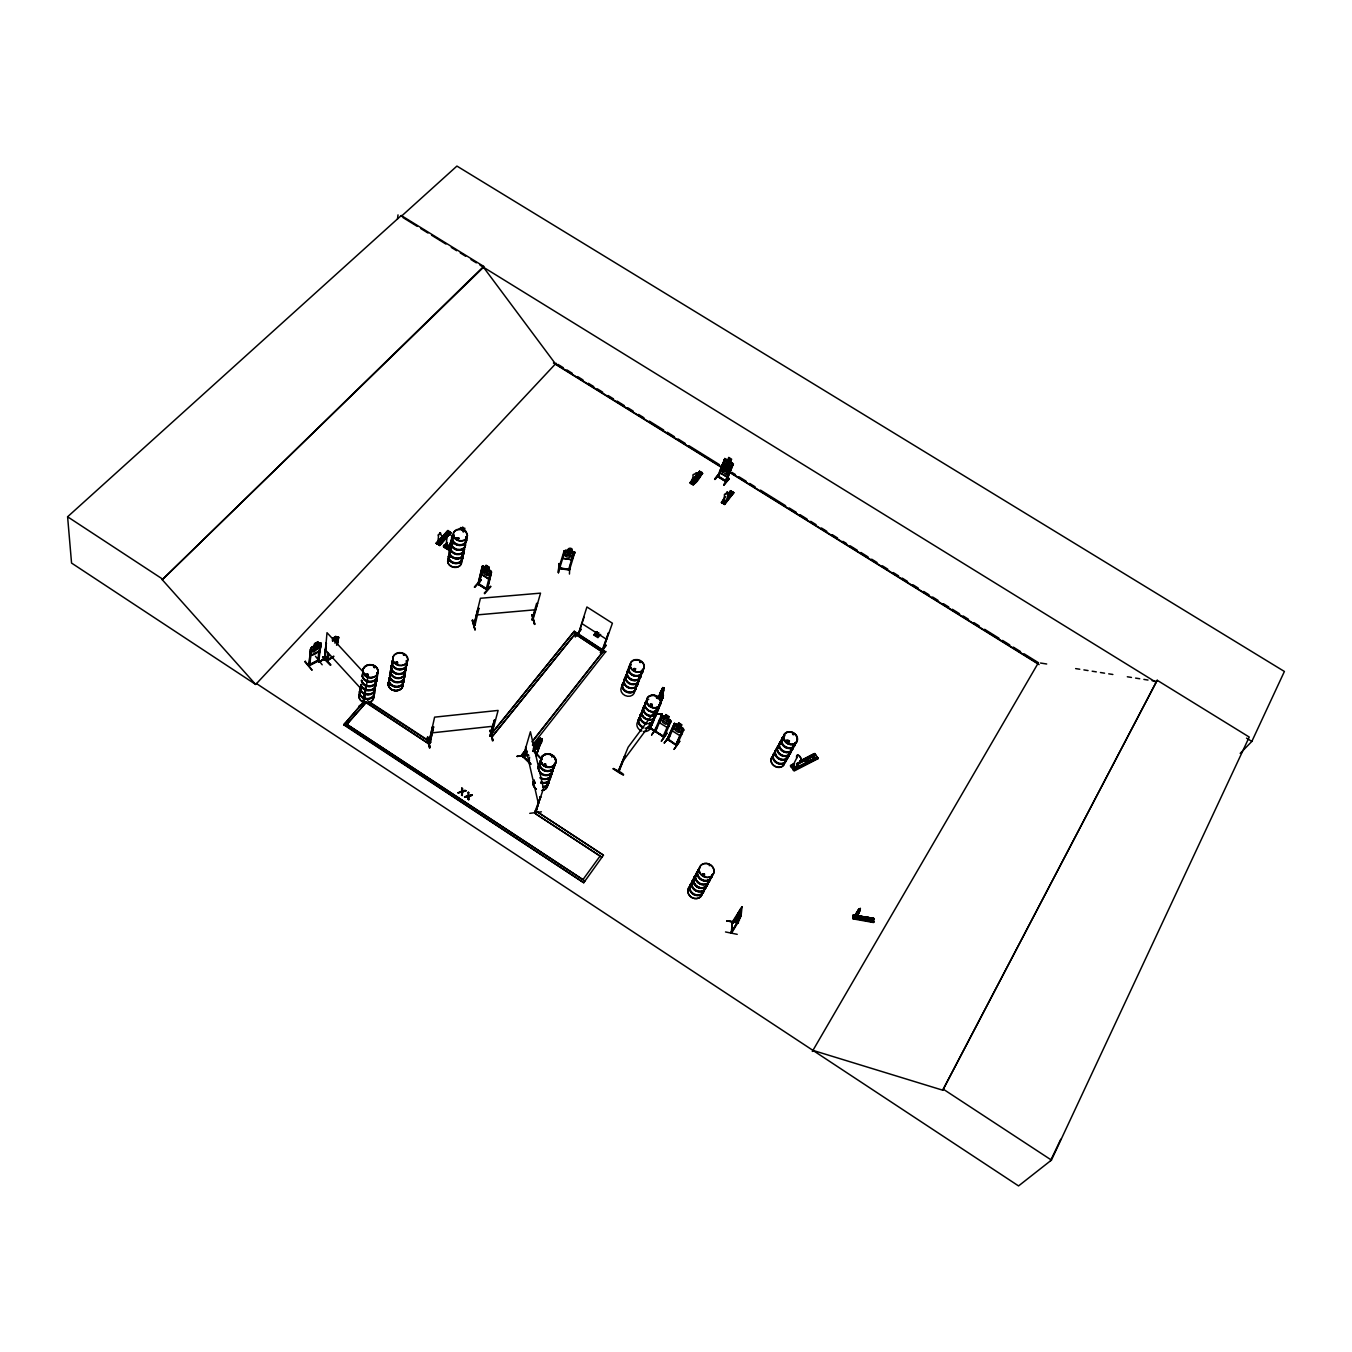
<?xml version="1.0" encoding="UTF-8"?>
<svg xmlns="http://www.w3.org/2000/svg" width="1352" height="1352" viewBox="0 0 1352 1352"><rect width="100%" height="100%" fill="white"/><g stroke="black" fill="none" stroke-linecap="round" stroke-linejoin="round"><path stroke-width="1.5" d="M438.251 543.335L438.707 542.169M447.799 545.802L446.38 546.681L447.782 545.312M447.225 545.295L446.971 546.85M596.688 632.973L595.421 634.967L597.871 636.285L598.784 632.685M724.03 501.406L723.624 501.761M662.091 713.755L655.94 713.94L649.552 729.117L650.363 727.765M870.35 917.805L870.249 921.405M871.651 921.658L871.668 918.16M853.129 915.338L873.612 919.63L873.646 918.397L853.315 915.084L873.814 918.414L873.646 922.132L853.061 917.704L873.679 921.422L873.561 922.537L853.027 918.87L853.247 914.932L855.731 915.017M868.271 917.433L868.17 921.05M864.232 920.357L864.266 916.859M805.555 760.297L806.248 761.582M807.871 761.142L807.736 760.145M855.613 918.346L855.731 914.729M718.858 476.157L717.895 475.617M853.433 917.197L854.16 915.152L853.247 917.163L853.737 916.166M858.976 909.085L854.819 915.422L854.734 917.822L858.233 914.341M853.281 916.064L853.974 915.118L854.87 916.335M662.953 736.722L669.612 721.715L670.71 721.985L669.612 721.715M665.877 714.667L664.914 716.526L661.432 715.14L654.385 731.331L655.889 731.077M681.036 726.818L683.96 729.539L676.642 745.577L668.547 739.392M667.347 738.834L676.727 744.969M677.183 744.749L675.763 744.935L680.191 735.302M793.692 766.466C791.917 766.787 794.875 766.567 793.911 766.145M792.897 766.787L794.537 765.671M468.062 796.582L464.564 797.038L468.147 796.277L468.705 799.759C465.713 794.773 477.442 794.165 468.874 796.396M468.705 799.759L468.958 796.074M464.564 797.038L468.029 795.872L468.299 792.255L468.857 795.686L472.287 795.246M461.691 792.035L458.108 792.796L461.691 792.035L462.249 795.517L462.519 791.85L465.933 790.7L462.519 791.85M461.86 788.03L461.59 791.647L461.86 788.03L462.418 791.444L465.848 791.005M568.769 568.938L569.395 570.037M569.8 565.389L569.445 574.059M571.592 551.041L574.989 552.275L571.372 559.61L563.007 558.494L564.274 550.703L567.992 550.433C567.198 546.749 574.769 548.084 571.457 551.092L573.045 552.038L571.879 555.892L569.581 557.278L566.235 556.804L564.916 554.912L566.065 551.041L567.992 550.433M573.299 557.818L571.44 559.677L563.125 558.342M573.501 553.289L574.499 553.12L573.501 553.289L568.55 569.936M565.525 550.179L574.853 552.292L569.462 570.088M467.893 799.235L468.147 796.277M559.829 568.144L559.103 567.587M564.156 550.754L558.866 567.924M564.73 551.734L563.733 551.599L564.73 551.734L559.694 568.246M558.41 572.859L559.052 563.53L558.494 572.521M462.418 791.444L462.654 788.554M663.139 692.951L663.815 687.779L662.953 695.182L660.705 698.629L660.993 692.444L663.798 687.948M793.81 766.432L794.841 766.347M529.764 813.346L541.408 811.825M663.055 697.091L649.839 729.404L656.666 712.419M656.971 712.639L656.464 711.71L656.464 712.605M624.725 756.714L624.928 755.734L618.591 771.671L618.912 770.539M737.077 921.979L741.133 915.49L742.028 906.922M737.465 919.444L736.316 921.219L736.688 917.569L740.051 910.572L739.324 917.653L736.367 921.05M736.451 921.236L736.688 917.569M737.144 917.433L736.587 920.171M741.995 907.074L737.905 913.58L737.043 922.081M738.412 922.571L726.666 920.847L738.395 923.044M739.206 918.768L731.162 933.015L732.04 931.443M740.119 909.862L740.626 908.95L732.733 923.078M305.434 661.179L304.842 661.804L311.94 670.153M731.178 932.897L732.598 921.506M731.652 932.88L732.294 922.098L732.683 923.061M732.395 922.858L733.105 921.844M726.666 920.847L738.429 922.588M309.507 665.066L311.366 648.656L310.453 649.129L308.915 665.421M309.033 665.911L310.453 649.129M656.261 713.231L663.207 696.838L662.852 687.475M663.105 696.905L663.426 695.08M314.729 643.721L312.312 651.174L313.816 651.951L318.785 647.845L319.241 644.008L317.635 644.177L317.923 641.879L314.543 643.62L314.391 645.783L310.875 648.149L311.163 655.247C316.52 655.281 324.176 646.831 319.849 642.842L317.568 644.076M311.366 648.656L309.861 664.863M315.489 656.295L322.182 664.778M440.093 532.654L439.383 534.513A2.501 1.301 41.7 0 0 438.521 536.474L437.778 542.304L439.89 543.504L441.411 538.316A2.501 1.301 41.7 0 0 441.428 535.814L440.498 532.857M319.545 644.448L320.694 644.279L317.923 661.348L318.818 650.65M320.458 643.975L318.548 660.503M320.948 642.96L318.869 660.841L308.881 665.928M328.147 655.838L319.173 661.922M487.379 589.726L491.351 572.995L490.506 572.454L486.128 589.371L487.514 589.117M323.01 657.055L330.699 664.897M452.734 538.552A3.769 1.994 40.9 0 0 448.847 533.905A3.769 1.994 40.9 0 0 447.14 536.761L445.974 545.498L449.05 547.425L451.5 539.499A3.769 1.994 40.9 0 0 452.514 539.042M324.294 660.182L326.119 642.741L324.869 660.08L324.108 658.593M325.832 651.444L324.548 660.283L327.015 632.702L367.812 676.98L363.722 703.074L365.851 685.988L363.451 702.06M485.554 567.367L482.225 566.235L477.898 584.098L487.379 589.658L478.219 583.844L482.394 566.235M327.86 652.543L326.745 660.858L333.741 656.142M328.13 652.813L327.015 661.128L327.995 660.046M326.897 660.689L328.012 659.945M328.029 660.537L328.435 654.047M327.911 660.638L328.705 654.317M788.858 742.197L788.115 743.127M792.627 734.406L793.573 733.866M793.455 733.764L793.32 734.761L792.644 733.95M334.907 643.197C337.189 636.657 333.775 636.454 336.918 638.33L336.428 642.183M787.134 742.062L788.503 742.501M336.547 645.208L338.169 638.448L337.07 638.736M337.358 642.301L337.899 638.178M337.358 644.634L338.591 637.265M337.746 642.656L338.541 637.231L337.425 637.215M338.625 637.198L337.865 642.792M397.488 219.024L398.029 214.883M812.941 1050.386L942.733 1090.202L1157.194 680.276L1249.231 737.06L1051.433 1160.101L1018.546 1185.924L256.39 683.487L255.562 684.365L162.257 579.721L483.509 267.274L483.695 266.378L401.274 215.526L401.155 216.455L456.925 166.076L1284.4 671.471L1251.851 741.403L1240.19 753.402M873.612 922.233L873.578 921.76M853.078 918.633L853.213 918.143M860.278 909.355L858.283 914.121M317.703 660.875L318.717 659.844L308.763 664.88M535.375 813.634L602.029 857.32L535.375 813.634L536.795 811.521L603.448 855.174L583.743 882.738L343.78 724.841L364.347 701.029L429.243 744.107L366.037 702.685M345.183 723.252L584.993 880.997M709.141 865.584L710.138 865.466M702.803 874.085L702.702 875.167M703.446 875.116L703.817 873.814M703.192 875.167L703.108 874.322M597.871 636.285L598.412 632.854M365.817 702.313L359.226 706.082L365.479 701.62M365.851 685.988L363.046 701.671M364.043 702.871L362.944 701.756L363.992 702.634M364.347 701.029L343.78 724.841M692.832 482.191L691.869 482.681L692.832 482.072M696.821 473.335L696.28 475.617A2.332 1.453 39.3 0 1 695.925 477.983L693.424 483.188M656.582 697.801L656.21 697.598M697.801 476.394L697.733 477.374M651.664 704.865L650.667 706.031L651.174 704.561M651.732 705.372L651.394 706.369M650.718 705.896L651.951 705.338L651.123 706.437M657.055 697.159L656.886 698.139M696.888 476.157L696.686 477.205M650.498 705.947L650.413 704.713M737.229 934.333L725.517 931.951M633.209 669.595C634.088 666.958 635.913 671.555 633.615 669.443M635.237 669.341L634.848 670.626M640.493 661.703L640.172 662.615M640.442 662.243L639.648 661.939M578.487 633.615L586.92 606.98L612.405 623.221L603.093 649.349L608.485 632.837L602.806 648.419M447.918 530.525L436.612 543.588L436.561 542.524L439.687 545.532L450.943 532.603L447.918 530.525L436.189 543.335L439.468 545.211L438.606 544.839L450.081 532.249L451.095 532.908M724.773 502.724L727.41 497.587A2.332 1.453 38.4 0 0 727.883 495.17L728.491 493.243L727.173 492.229M727.815 495.255L728.525 493.463M437.507 543.791L437.862 542.439M437.862 541.983L440.431 543.622M445.957 532.789L449.033 534.581M446.735 531.944L449.81 533.736M445.94 543.741L445.721 544.839L450.334 547.729L450.554 546.63L445.94 543.741L444.233 545.684L444.487 547.425L447.056 544.467M445.805 547.391C447.563 550.146 448.543 545.65 446.025 545.718L445.653 547.577L446.177 545.549M444.233 545.684L448.847 548.574M451.247 551.565C447.478 545.853 448.458 552.461 451.5 547.222L448.898 550.146M859.027 912.668L860.227 910.386M465.713 531.082L460.863 527.55L461.725 528.48M551.988 756.9L551.751 755.886L551.836 756.731M462.773 527.398L462.316 529.528L464.902 528.243L462.401 529.595C465.308 523.697 456.503 533.009 462.874 527.263M544.045 764.708L544.755 763.88L544.349 765.469M544.501 764.37L544.822 765.35M429.835 747.69L427.824 737.077L429.953 747.436M429.26 742.265L430.24 741.673M433.502 726.7L430.173 742.586L429.006 742.823L430.071 742.704L433.57 727.055L432.42 726.818L428.922 742.789L434.6 717.152L498.111 710.425L491.283 735.86L489.931 735.657L491.131 735.91M430.173 742.586L430.105 742.231M429.243 744.107L430.696 742.028L367.49 700.623M478.997 584.284L483.019 567.671L482.174 567.13L482.799 567.924M482.14 571.389L478.794 584.639M480.67 579.957L474.349 587.19L481.092 580.211M472.287 620.331L475.025 629.863L472.845 620.01M472.237 620.365L475.025 629.863M478.033 608.806L478.98 608.383L477.966 608.468L474.113 625.317L475.346 624.539L473.893 624.911L480.416 598.277L540.53 593.139L532.908 620.027C530.254 618.743 535.595 619.503 531.944 619.689L536.609 603.364L537.606 603.279L532.147 620.061M474.974 624.776L474.991 625.199M474.991 625.249L478.98 608.383M484.253 593.173L490.489 586.227M486.297 589.472L486.754 588.509L486.128 589.303M487.43 589.049L486.906 589.928L491.537 572.048L483.458 566.032M853.112 916.031L873.612 919.63M660.063 700.877L660.232 692.241M731.145 931.984L731.719 932.018M731.719 932.897L739.51 919.85M463.144 531.877L464.074 531.302M463.077 531.556L463.787 531.404M461.454 794.993L462.249 795.517M443.912 536.541L445.028 535.933M445.383 536.153L444.876 537.335M468.299 792.255L469.093 792.779M468.029 795.872L464.649 796.734M468.857 795.686L472.372 794.925M404.434 654.943L403.555 654.926M404.485 654.993L403.352 654.858M490.1 730.587L493.041 740.727L490.252 730.266M396.22 663.004L396.389 663.46M494.359 720.16L489.999 736.012L494.359 720.16L495.407 720.041L494.443 720.515M492.398 736.367L575.952 632.905L492.398 736.367L490.506 735.133L574.296 631.249L605.696 651.934M492.398 740.812L490.185 730.266M374.149 667.364L374.724 667.415M532.08 614.721L534.851 624.404L532.08 614.991M691.48 481.971L693.17 476.259A2.332 1.453 39.3 0 1 694.387 474.315L696.212 472.693M366.375 675.51L366.544 674.513M366.933 674.665L367.507 675.78M854.971 915.439L858.199 910.166M365.953 675.645L367.474 674.361M535.645 811.47L535.341 812.501L543.487 788.571L530.423 731.736L522.92 757.441M535.814 810.947L535.24 812.451L535.24 810.777M558.427 572.538L558.917 563.784M449.05 547.425L451.5 539.499M523.292 755.734L523.038 757.052M722.813 501.507L724.621 495.863A2.332 1.453 38.4 0 1 725.906 493.936L727.258 492.145M527.415 751.188L523.41 756.562L521.5 755.329L525.522 749.954M523.41 756.562L521.652 754.855M522.818 755.971L523.292 757.289L525.776 749.414M529.595 757.272L528.953 760.787M529.562 760.331L528.564 761.413L529.325 759.942M533.094 749.38L534.31 745.594L533.246 745.898M540.344 738.243L539.735 740.152C547.154 734.592 529.714 747.876 537.082 742.163L537.792 740.338M538.164 740.304L539.651 739.645M596.857 636.234L597.956 632.837M540.547 738.192C532.756 745.003 543.419 733.68 539.82 740.237L541.037 739.798L539.87 743.33L535.341 747.909L534.412 747.487L535.544 743.955L537.167 742.248M535.882 755.345L536.862 754.129M541.087 741.386L536.22 755.65L539.685 743.87M542.355 738.631L536.153 755.633L541.696 739.476M575.225 636.893L581.259 629.136L575.344 636.572M532.688 751.137C536.237 749.836 544.264 741.673 541.713 738.8M578.572 633.615L584.064 617.239M534.31 752.067L541.121 758.472M593.883 634.832L596.401 631.688M732.953 922.588L732.108 923.112M540.53 796.683L535.747 812.451L540.53 796.683L535.088 811.42M536.795 811.521L603.448 855.174M593.934 635.068L597.905 637.654L600.677 634.426M807.955 760.99L806.789 761.903M805.64 760.027L805.893 761.531L807.465 761.632M600.406 652.627L606.271 645.124L600.44 652.661M533.094 740.626L604.057 650.278L531.944 741.792M693.914 483.239L691.447 480.974L690.213 482.867L699.592 471.24L702.617 473.487L693.103 484.76M696.179 475.515L699.136 477.188M697.024 474.484L699.981 476.157M697.953 473.318L700.928 474.991M698.207 478.355L695.283 476.529M699.592 471.24L689.926 482.917L693.306 484.996L702.448 473.284L692.292 484.371C712.487 452.852 695.232 493.531 690.483 482.14M720.041 470.158L720.075 472.811L714.6 479.183L719.67 472.845M715.022 479.487L720.092 473.166L715.157 479.149M726.193 481.853L717.574 476.495L724.79 458.548M725.128 459.967L724.165 459.697L725.128 459.967L718.318 476.986L718.774 476.157M858.841 913.276L857.912 914.206M740.051 918.312L741.149 915.541M723.861 484.929L729.269 478.811L723.945 484.624M732.007 464.564L725.365 481.43L732.192 464.344L732.987 464.834L732.192 464.344M726.108 481.87L733.409 463.837L724.706 458.463M613.183 768.882C623.103 771.738 630.505 780.814 613.233 768.815M722.762 501.22L725.247 502.758M722.627 502.893L723.117 501.693L723.607 503.35M722.712 502.792L723.202 501.592M729.167 492.736L732.142 494.426M730.384 496.64L727.46 494.815M624.928 755.734L618.236 771.451L628.139 747.233L660.435 703.784L650.143 728.305M731.212 495.592L728.289 493.784M625.266 755.954L619.199 770.893M650.312 727.849L649.501 729.201M618.202 771.35L619.132 769.998M658.001 697.835L662.835 687.593M658.39 697.852L662.395 688.252L658.069 698.731M583.202 879.273L600.085 856.036M658.458 698.747L662.395 688.252M662.886 689.858L663.815 687.779M663.731 690.771L663.325 689.452M583.743 882.738L343.847 724.351M659.455 704.713L663.224 696.922M656.852 726.801L651.698 734.795M661.584 715.157L659.641 722.593M655.281 731.145L649.011 726.953M657.292 727.055L651.596 735.116M662.007 716.476L660.925 716.188L662.007 716.476L655.602 731.55M536.186 754.619L537.285 754.45M668.868 716.594L667.989 718.571L669.308 720.227L667.787 723.742L665.539 724.216L662.581 722.306L661.618 719.771L663.122 716.256L664.981 716.442M665.792 714.549L669.003 716.594L668.192 718.487M661.432 740.997L667.127 732.97L661.365 741.268M664.423 742.89L670.102 735.268M668.446 739.071L668.175 740.051L674.918 724.672L674.04 724.114L667.111 739.375L668.175 740.051L667.82 738.598M674.496 723.371L667.111 739.375L676.642 745.493L677.082 744.682M681.763 734.457L679.718 735.572L672.299 730.874L674.327 723.371L677.977 724.807L678.738 722.779L677.91 724.892L676.034 724.486L674.479 727.984L675.425 730.502L678.4 732.412L680.664 731.956L682.236 728.458L680.901 726.801L681.949 724.841L678.67 722.881M675.763 744.935L682.507 729.962L683.588 730.249L682.507 729.962M446.245 546.309L447.174 546.495M674.141 749.16L679.87 741.149L674.057 749.38M796.852 757.745L796.666 757.847A3.836 1.842 63.1 0 1 798.136 755.261A3.836 1.842 63.1 0 1 801.178 759.537A3.836 1.842 63.1 0 1 799.708 762.106L795.297 768.443L793.151 765.435L795.483 768.342L799.894 762.004A3.836 1.842 63.1 0 0 801.364 759.435A3.836 1.842 63.1 0 0 798.322 755.177A3.836 1.842 63.1 0 0 796.852 757.745L792.018 767.311L793.134 765.621M786.763 741.758L787.506 741.149M788.148 742.704L788.216 741.521M703.699 875.42L704.426 874.305L704.527 875.606M1050.453 1160.878L1060.762 1139.28M866.057 919.259L865.584 917.991M335.482 639.327L332.558 641.254M337.611 637.265L332.643 640.561M595.962 635.744L597.567 632.618M315.574 647.54L318.7 644.093L316.317 647.557L318.244 648.842L315.591 648.335L312.464 651.816L314.931 648.25L313.039 647.067L315.827 647.405M942.733 1090.202L1157.194 680.276M462.992 529.731L462.198 530.221M613.487 768.443L623.238 774.78M633.902 669.899L635.051 669.781L634.341 669.155M633.463 669.105L633.733 670.491L635.051 670.389M544.89 765.164L546.191 765.486M791.038 766.685L791.545 767.378L791.342 764.995L793.793 763.745L791.157 766.094L793.861 769.896L815.594 758.742M791.157 766.094L791.342 764.995M793.269 764.691L793.793 763.745M858.233 909.642L860.413 908.527M793.861 769.896L794.283 769.153L794.131 770.995L818.061 758.658L817.03 757.188L793.033 769.508L817.03 757.188M796.311 768.646L796.734 767.902L796.463 769.187M808.344 757.035L811.639 761.311M796.919 764.15L815.408 754.771L814.918 753.571L818.061 758.658M812.315 1051.45L1038.42 662.7L1024.072 653.793M305.315 661.5L311.957 669.832M732.598 923.281L740.524 909.947M736.806 917.974L737.668 915.946M537.623 743.6L535.798 743.549L536.879 744.361L534.293 748.011L537.352 744.327L539.194 744.31L538.045 743.482L540.547 739.95L537.792 743.414M731.06 932.762L740.051 918.194M524.373 757.221L529.798 762.393M491.249 734.964L490.421 735.539M396.761 662.108L397.775 662.936L396.694 663.663M397.251 663.663L397.437 663.376M396.508 662.159L396.254 663.866M458.227 538.333L457.027 537.741L456.385 539.178M475.059 625.165L474.113 624.658M595.421 634.967L597.33 632.28M618.76 771.536L619.47 770.217M670.034 735.15L664.204 743.093L670.186 734.93M670.186 719.906L668.057 718.487M661.534 715.242L671.099 721.207L664.018 737.415L663.612 735.995M668.801 726.176L666.942 727.494L668.902 726.244M659.286 720.193L659.455 722.712L666.992 727.393M621.971 762.376L653.945 719.213M866.345 917.214L866.328 920.712M728.711 475.448L726.852 476.952L720.075 472.811L714.971 479.385M729.455 473.589L727.646 475.025L720.853 470.885L720.819 468.231L720.853 470.885M730.198 468.553L730.874 469.972L728.322 467.403M731.736 467.961L722.948 462.739L724.165 462.553M720.075 472.811L726.903 476.884M729.894 463.449L727.021 461.607M729.066 465.527L726.176 463.618M722.221 464.598L723.438 464.513M730.08 468.654L723.438 464.429M724.554 500.172C721.005 504.042 720.988 501.862 724.486 504.33L733.68 492.466L723.624 503.924L724.604 504.533L733.713 492.855L730.756 490.641L728.187 493.767M724.03 504.178L733.054 492.331M733.223 492.534L724.25 504.313L724.554 503.383M725.906 493.936L726.937 492.212M521.5 755.329L525.37 750.428M721.326 502.488L725.838 496.623M721.545 502.522L723.827 499.513M728.238 493.919C731.956 487.514 732.007 492.905 727.984 495.812L731.263 491.232L727.613 495.576M723.928 499.784L721.545 502.42L724.317 503.958M728.559 494.004L730.79 491.063M724.402 499.868L721.883 502.843L724.402 499.97M532.401 745.121L605.865 651.444M723.742 502.014L723.827 501.389M569.412 569.665L558.731 568.161L569.716 569.429M723.759 484.929L728.931 478.236L723.895 484.962M729.303 470.935L722.543 466.744L729.303 470.935L731.178 469.431M722.458 464.125L722.543 466.744M699.694 471.696L690.551 483.306L699.525 471.493L700.268 472.051M690.872 483.509L700.099 471.831M691.362 483.255L691.818 482.039L692.258 483.813M692.275 482.208L692.731 482.225M701.874 472.828L692.275 484.354M574.296 631.249L490.641 734.66L492.534 735.894M534.04 745.087L535.155 743.718M429.361 743.634L430.696 742.028M484.641 593.748L490.911 586.514M490.117 577.693L488.579 578.876L481.532 574.363L480.991 571.727L481.464 574.448L488.63 578.977M490.556 570.696L488.63 569.344L489.137 567.248L486.061 565.271L485.571 567.587L483.864 567.299L482.951 571.186L484.084 573.823L486.94 575.648L488.883 574.972L489.813 571.102L488.444 569.429L489.018 567.248L486.078 565.491M491.351 572.995L490.286 572.707M481.227 579.957L474.89 587.157M595.37 634.088L597.297 631.891M452.886 543.25L447.36 549.199L452.464 543.267M450.317 546.326L448.002 549.588M448.306 549.233L450.554 546.63M451.196 546.732L448.543 549.774M447.461 542.439L443.591 546.867L446.887 544.349M453.934 535.122L451.365 538.079L454.052 535.206M458.953 529.528A7.149 5.729 12.4 0 1 466.947 537.741A7.149 5.729 12.4 0 1 454.863 538.654A7.149 5.729 12.4 0 1 458.953 529.528L460.863 527.55M444.014 546.952L446.599 544.028C436.155 546.597 455.404 551.734 447.326 549.165M444.859 547.476L447.478 544.433M447.258 545.515L447.512 545.853M312.075 646.898L310.875 648.149M439.468 545.211L450.469 532.502M450.943 532.705L439.603 545.481L438.859 544.907L450.351 532.232M436.138 543.284L447.918 530.778M436.814 543.724L448.492 531.049L436.73 543.673M436.409 543.352L437.169 543.96L448.644 531.37M438.538 544.264L437.761 542.558M439.062 545.143L450.554 532.536L439.214 545.245M704.206 875.285L703.513 875.369M439.383 534.513L439.89 532.688M793.303 734.457L792.627 734.068M556.095 363.232L255.697 684.467L71.555 563.057L67.6 516.785L401.274 215.526M438.707 542.27L438.335 543.149M865.736 919.495L865.838 918.025M568.837 553.272L566.556 550.974L568.11 553.661L565.018 555.79L568.736 554.219L571.237 556.669L569.598 553.881L572.606 551.819L568.989 553.069M650.075 728.39L664.052 736.958M650.278 705.085L651.36 705.102M162.257 579.721L483.695 266.378M546.14 765.367L544.433 765.367M330.294 665.201L322.553 657.325M322.993 656.768L330.75 664.93M486.399 570.73L484.371 567.451L485.723 571.051L483.12 572.234L486.264 571.93L488.427 575.631L486.99 571.879L489.525 570.73L486.382 570.696M488.511 578.943L490.185 577.608M660.097 702.634L661.077 702.026L660.08 702.77M396.356 662.717L397.505 662.733M374.572 667.736L373.963 667.499M366.443 674.902L367.744 674.496M367.744 675.966C369.282 673.6 367.017 677.994 366.037 675.561M457.922 538.84L456.317 538.873M458.091 539.11L458.311 538.569M456.942 538.13L456.148 538.738M560.066 568.093L568.482 569.124M727.596 474.924L729.421 473.453M460.812 529.342L462.367 528.159M540.969 758.81L534.75 751.695M535.967 755.278L536.659 754.619M528.784 761.328L529.156 760.483M532.688 751.357L539.313 746.304M805.724 759.959L806.637 759.537M327.809 659.742L332.068 656.835M333.69 656.565L327.252 661.043M335.414 638.583L337.476 637.13M335.786 636.37L332.727 638.414L332.474 640.476L332.829 638.414L335.871 636.454M359.226 706.082L365.496 701.925M366.544 686.731L365.513 686.208M328.587 655.923L319.123 662.159M326.474 643.687L326.119 642.741M702.888 873.882L704.544 874.068M678.434 727.849L681.915 728.069L678.907 728.914L680.107 732.429L678.096 728.914L674.513 728.948L677.606 728.052L676.541 724.638L678.45 728.001M787.523 741.318L787.439 742.316M864.756 918.059L865.635 917.907M865.973 919.309L865.094 919.461M541.053 758.709L534.412 751.763M317.585 660.604L309.118 665.37M310.385 653.591L311.247 655.128L318.937 651.106M310.673 649.433L311.602 648.96M314.627 643.704L317.99 641.98L317.686 643.958M312.143 647L319.866 643.028M793.016 769.457L793.641 770.336L817.673 758.151M793.658 770.387L818.112 758.016M799.657 761.159L814.428 753.622L818.011 758.202L793.996 770.437L790.43 765.84L794.114 763.931M790.481 765.925L794.486 764.066M799.725 761.244L814.918 753.571M799.995 761.413L814.428 753.622M796.446 763.694L814.918 754.315M796.582 763.897L815.56 755.177M796.649 763.998L815.121 754.619M797.055 764.556L815.476 755.092M793.083 769.542L817.064 757.289M374.031 666.756L374.757 667.077M728.458 496.945L728.66 495.762M696.719 477.104L697.987 476.698M741.893 906.905L732.311 921.979M730.249 466.863L728.137 467.64L725.449 465.967L724.655 463.398L726.193 459.511L727.917 459.697L728.728 457.398L731.635 459.207L730.621 461.387L731.804 462.975L727.782 472.913L725.669 473.673M728.627 470.918L726.514 471.679L723.81 470.04L723.016 467.505M462.485 791.14L465.173 790.21M458.108 792.796L461.674 791.326M427.147 737.432L429.311 747.791M703.361 874.136L704.223 874.338M704.274 875.623L702.702 874.828M462.401 529.595L463.533 529.325M544.687 763.88L545.853 764.015M397.404 663.883L395.967 663.359M655.585 731.432L663.325 736.063M728.88 496.792L727.984 496.556M457.567 538.958L456.689 538.806M696.838 476.276L697.75 476.512M478.49 583.27L479.2 583.777M717.861 476.293L726.278 481.582L725.568 480.754M540.766 797.646L540.124 796.734M528.581 755.43L516.971 756.393L528.463 755.024M528.666 755.244L516.988 756.41M428.922 742.366L429.97 742.163M432.505 727.173L433.57 727.055M431.034 732.97L493.7 726.176M482.326 566.319L483.492 566.133M476.394 614.974L535.764 609.735M733.054 492.229L733.798 492.888M461.1 528.26L465.392 530.626L464.513 530.052M662.987 693.711C660.182 695.215 664.93 683.132 661.922 693.525L660.824 693.677L661.804 694.641L661.246 699.305L663.038 693.779M674.428 723.455L683.047 728.187M704.02 875.69L702.972 875.319M787.827 743.11L788.858 742.011M367.203 675.78L366.24 674.969M654.638 713.281L662.125 714.126L654.672 713.839M865.432 917.839L864.519 918.785M865.601 919.444L864.553 918.498M663.122 697.987L662.666 697.074M474.265 624.675L475.211 625.131M726.278 463.82L724.554 463.618L722.171 469.499L722.982 472.034M319.917 642.944L321.015 643.062M723.692 465.629L725.433 465.832L723.371 464.497M569.429 570.02L558.9 568.601M1040.482 663.021L1046.685 664.001M1075.634 668.598L1079.775 669.24M1083.898 669.899L1088.039 670.558M1092.179 671.217L1096.303 671.86M1100.443 672.519L1104.584 673.178M1108.724 673.837L1112.848 674.479M1127.331 676.777L1131.455 677.437M1135.596 678.096L1139.736 678.738M1143.877 679.397L1148 680.056M1152.141 680.715L1156.281 681.357M806.553 759.689L807.651 760.297M854.819 915.422L873.646 918.363M873.679 919.326L853.112 915.574M853.095 917.923L873.578 921.371M853.044 918.16L873.578 921.979M725.787 480.433L725.382 481.397M787.861 742.992L786.982 742.417M654.807 731.094L663.933 737.347L664.356 736.468M366.291 675.476L367.795 675.003M726.007 464.513L728.711 466.17M725.145 466.524L727.866 468.181M724.469 468.383L727.173 470.04M402.947 217.554L417.261 226.392M420.844 228.606L428.009 233.034M431.592 235.231L445.923 244.07M451.281 247.382L456.655 250.711M460.238 252.909L465.612 256.238M470.986 259.55L476.36 262.863M479.943 265.077L1155.859 682.168M1246.51 738.124L1251.851 741.403M726.108 464.294L728.796 465.967M557.886 364.347L563.26 367.676M566.843 369.907L572.234 373.253M577.608 376.583L582.982 379.929M588.357 383.275L593.748 386.604M597.33 388.835L602.705 392.181M608.079 395.511L613.47 398.857M617.053 401.088L624.218 405.532M627.818 407.763L633.192 411.092M638.567 414.439L643.941 417.785M649.332 421.114L663.663 430.02M667.263 432.251L674.428 436.713M678.011 438.927L685.194 443.388M688.776 445.619L719.247 464.53M731.804 472.321L735.387 474.552M738.969 476.783L746.152 481.227M749.735 483.458L755.109 486.805M760.5 490.134L785.596 505.732M789.179 507.946L796.362 512.408M799.945 514.639L807.11 519.083M810.693 521.314L816.084 524.644M821.458 527.99L826.832 531.336M832.207 534.665L837.598 538.012M842.972 541.358L846.555 543.572M850.138 545.802L857.32 550.264M860.903 552.478L868.068 556.939M871.668 559.17L877.042 562.5M882.417 565.846L887.791 569.175M893.182 572.521L898.556 575.867M902.139 578.081L907.53 581.428M912.904 584.774L918.278 588.103M923.653 591.449L929.044 594.795M932.626 597.009L938.001 600.356M943.375 603.685L948.766 607.031M952.349 609.262L959.514 613.707M963.114 615.937L968.488 619.284M973.862 622.613L979.237 625.959M984.628 629.305L998.959 638.212M1002.559 640.425L1009.724 644.887M1013.307 647.118L1020.49 651.563M722.289 467.454L555.486 363.874L483.509 267.274M729.472 471.899L1037.964 663.46M553.407 363.012L721.883 467.623M729.049 472.068L1039.097 664.609M718.791 476.377L725.568 480.602M726.278 481.532L717.574 476.529M648.842 727.089L664.085 736.924M581.546 623.356L606.693 639.412M574.127 631.739L575.952 632.905M577.693 634.02L603.871 650.768M479.25 584.013L486.45 588.627M478.067 584.199L487.058 589.911M673.837 724.385L674.716 724.942M660.655 716.949L670.254 723.083M369.164 702.263L430.595 742.501M943.578 1089.374L1051.433 1160.101M67.6 516.785L162.257 578.876M346.957 724.402L583.236 879.848M328.451 656.126L319.19 662.294M402.338 682.033A7.419 6.287 8.4 0 1 399.786 689.74A7.419 6.287 8.4 0 1 390.305 688.557A7.402 6.27 8.4 0 1 389.646 680.343L389.562 680.563A7.385 6.253 8.4 0 0 390.305 688.675A7.385 6.253 8.4 0 0 399.736 689.858A7.385 6.253 8.4 0 0 402.271 682.202M702.567 473.487L701.603 472.879M700.218 472.034L690.957 483.543M531.099 763.998L523.951 757.576L530.626 764.353M731.381 491.435L730.418 490.827M860.362 908.358L858.976 909.22M325.004 649.484L361.035 688.76M633.818 670.102L634.409 668.953L635.17 669.646M728.998 465.477L730.164 467.048M728.137 467.488L729.319 469.06M792.914 765.739C795.179 766.601 792.914 770.488 792.238 767.192M490.624 570.612L491.469 572.133M670.186 719.856L671.031 721.292M853.061 917.67L853.129 918.532M532.012 614.704L534.395 624.404M525.556 747.217L538.366 803.51M427.824 737.077L429.902 747.757M640.696 673.82A7.183 5.999 21 0 1 632.719 680.462A7.183 5.999 21 0 1 627.852 670.677M634.054 668.429A7.183 5.999 21 0 1 635.862 668.868M640.882 673.549A7.284 6.084 21 0 1 636.775 680.276A7.284 6.084 21 0 1 627.97 677.065A7.284 6.084 21 0 1 629.052 669.24M639.344 677.284A7.183 6.016 21 0 1 635.288 683.926A7.183 6.016 21 0 1 626.618 680.749A7.166 5.999 21 0 1 627.615 673.245M627.666 673.043A7.183 6.016 21 0 0 626.618 680.749A7.166 5.999 21 0 0 635.203 684.095A7.166 5.999 21 0 0 639.259 677.487M642.606 669.189A7.318 6.101 21 0 1 638.482 675.915A7.216 6.016 21 0 1 629.626 672.907A7.216 6.016 21 0 1 630.691 665.184M630.708 664.846A7.318 6.101 21 0 0 629.643 672.688A7.318 6.101 21 0 0 638.482 675.915A7.216 6.016 21 0 0 642.403 669.46M641.169 674.699A7.199 6.016 21 0 1 631.249 679.093A7.199 6.016 21 0 1 629.288 668.817M640.983 673.33A7.284 6.084 21 0 1 636.86 680.056A7.284 6.084 21 0 1 628.055 676.828A7.284 6.084 21 0 1 629.136 669.003M642.893 670.592A7.318 6.101 21 0 1 632.787 675.054A7.318 6.101 21 0 1 630.793 664.626M642.893 670.338A7.216 6.016 21 0 1 632.922 674.732A7.216 6.016 21 0 1 630.962 664.44M636.065 687.661A7.115 5.966 20.9 0 1 626.23 692.055A7.115 5.966 20.9 0 1 624.32 681.864M636.15 685.599A7.216 6.05 20.9 0 1 632.077 692.275A7.216 6.05 20.9 0 1 623.356 689.097A7.216 6.05 20.9 0 1 624.438 681.323M634.747 691.075A7.098 5.983 20.9 0 1 624.911 695.452A7.098 5.983 20.9 0 1 623.002 685.278M639.107 677.842A7.149 5.983 21 0 1 631.164 684.467A7.149 5.983 21 0 1 626.331 674.716M637.755 681.543A7.233 6.067 20.9 0 1 633.665 688.236A7.233 6.067 20.9 0 1 624.911 685.042A7.233 6.067 20.9 0 1 625.993 677.251M636.167 685.363A7.115 5.983 20.9 0 1 628.257 691.971A7.115 5.983 20.9 0 1 623.441 682.253M637.84 681.323A7.233 6.067 20.9 0 1 633.75 688.016A7.233 6.067 20.9 0 1 624.996 684.822A7.233 6.067 20.9 0 1 626.077 677.031M637.84 681.087A7.149 5.983 20.9 0 1 633.801 687.678A7.149 5.983 20.9 0 1 625.165 684.534A7.149 5.983 20.9 0 1 626.23 676.845M657.342 710.865A7.25 6.135 22.4 0 1 653.658 715.833M651.918 716.239A7.25 6.135 22.4 0 1 644.008 712.318A7.25 6.135 22.4 0 1 645.343 704.933M650.413 703.733A7.25 6.135 22.4 0 1 652.239 704.189M657.545 710.628A7.351 6.219 22.4 0 1 653.81 715.664M652.053 716.07A7.351 6.219 22.4 0 1 644.025 712.115A7.351 6.219 22.4 0 1 645.377 704.612M655.652 712.774A7.25 6.135 22.4 0 1 652.171 719.382M643.89 708.482A7.25 6.135 22.4 0 0 642.538 715.884A7.25 6.135 22.4 0 0 650.447 719.788A7.25 6.135 22.4 0 1 642.606 715.732A7.25 6.135 22.4 0 1 643.941 708.33M652.272 719.112A7.216 6.101 22.4 0 0 655.737 712.538A7.25 6.135 22.4 0 1 652.239 719.23M650.549 719.534A7.216 6.101 22.4 0 1 642.656 715.63A7.216 6.101 22.4 0 1 643.991 708.262M659.134 704.679A7.385 6.219 22.4 0 1 655.01 711.591A7.385 6.219 22.4 0 1 646.087 708.347A7.385 6.219 22.4 0 1 647.135 700.319M657.647 710.155A7.267 6.135 22.4 0 1 647.659 714.684A7.267 6.135 22.4 0 1 645.631 704.206M658.846 708.178A7.284 6.135 22.4 0 1 648.301 710.679A7.284 6.135 22.4 0 1 647.101 700.64M657.63 710.408A7.351 6.219 22.4 0 1 647.523 715.005A7.351 6.219 22.4 0 1 645.462 704.392M659.218 704.46A7.385 6.219 22.4 0 1 654.52 711.507A7.385 6.219 22.4 0 1 645.58 707.079A7.385 6.219 22.4 0 1 648.74 699.288M652.019 724.418A7.183 6.101 22.4 0 1 645.09 728.187M643.282 727.748A7.183 6.101 22.4 0 1 638.533 719.517M639.276 718.115A7.183 6.101 22.4 0 1 640.425 716.982M652.306 720.971A7.284 6.185 22.4 0 1 647.05 728.052M643.349 727.579A7.284 6.185 22.4 0 1 638.431 722.509A7.284 6.185 22.4 0 1 640.459 716.661M650.903 726.176A7.166 6.101 22.4 0 1 643.721 731.517M641.896 731.077A7.166 6.101 22.4 0 1 637.062 726.075A7.166 6.101 22.4 0 1 639.057 720.312M655.585 712.927A7.25 6.135 22.4 0 1 652.103 719.534M650.38 719.957A7.25 6.135 22.4 0 1 642.96 716.78A7.25 6.135 22.4 0 1 642.656 709.8M654.047 716.78A7.301 6.185 22.4 0 1 648.791 723.878M646.932 723.861A7.301 6.185 22.4 0 1 640.425 719.146A7.301 6.185 22.4 0 1 642.183 712.47M652.391 720.515A7.183 6.101 22.4 0 1 647.219 727.511M643.569 727.055A7.183 6.101 22.4 0 1 638.567 721.224A7.183 6.101 22.4 0 1 642.2 715.478M653.861 717.033A7.199 6.101 22.4 0 1 650.397 723.624M645.005 723.573A7.199 6.101 22.4 0 1 640.983 713.924M652.391 720.751A7.284 6.185 22.4 0 1 647.135 727.832M643.434 727.376A7.284 6.185 22.4 0 1 638.516 722.289A7.284 6.185 22.4 0 1 640.561 716.442M654.148 716.56A7.301 6.185 22.4 0 1 648.875 723.658M647.017 723.641A7.301 6.185 22.4 0 1 640.51 718.926A7.301 6.185 22.4 0 1 642.268 712.25M654.351 717.963A7.216 6.101 22.4 0 1 648.96 723.337M647.118 723.32A7.216 6.101 22.4 0 1 640.696 718.656A7.216 6.101 22.4 0 1 642.437 712.065M792.728 748.738A7.216 6.016 29.4 0 1 781.845 750.749A7.216 6.016 29.4 0 1 782.402 740.423M785.85 740.034A7.216 6.016 29.4 0 1 789.348 741.302M792.88 745.239A7.318 6.101 29.4 0 1 788.638 752.337A7.318 6.101 29.4 0 1 779.783 747.96A7.318 6.101 29.4 0 1 782.487 740.119M787.81 740.135A7.318 6.101 29.4 0 1 789.517 740.981M790.751 748.94A7.216 6.016 29.4 0 1 786.577 755.937A7.216 6.016 29.4 0 1 777.839 751.611A7.216 6.016 29.4 0 1 780.51 743.887M791.14 750.326A7.183 5.999 29.4 0 1 785.546 755.785A7.183 5.999 29.4 0 1 777.772 750.816A7.183 5.999 29.4 0 1 780.662 743.634M795.449 742.823A7.351 6.118 29.4 0 1 785.799 747.504A7.351 6.118 29.4 0 1 783.281 736.806M793.033 744.817A7.216 6.016 29.4 0 1 788.858 751.797A7.216 6.016 29.4 0 1 780.104 747.47A7.216 6.016 29.4 0 1 782.774 739.747M795.213 743.042A7.25 6.033 29.4 0 1 785.698 747.673A7.25 6.033 29.4 0 1 783.231 737.127M795.567 742.603A7.351 6.118 29.4 0 1 785.918 747.301A7.351 6.118 29.4 0 1 783.399 736.603M795.601 742.349A7.25 6.033 29.4 0 1 789.974 747.842A7.25 6.033 29.4 0 1 782.115 742.84A7.25 6.033 29.4 0 1 785.022 735.623M786.239 757.019A7.149 5.983 29.5 0 1 782.639 763.829A7.149 5.983 29.5 0 1 774.037 760.72A7.149 5.983 29.5 0 1 774.679 752.827M786.729 758.438A7.25 6.067 29.5 0 1 777.18 763.103A7.25 6.067 29.5 0 1 774.747 752.523M784.65 762.004A7.132 5.983 29.5 0 1 779.073 767.463A7.132 5.983 29.5 0 1 771.35 762.511A7.132 5.983 29.5 0 1 774.257 755.362M784.751 761.784A7.115 5.966 29.5 0 1 779.208 767.209A7.115 5.966 29.5 0 1 771.502 762.291A7.115 5.966 29.5 0 1 774.392 755.16M790.531 749.278A7.183 5.999 29.4 0 1 783.112 756.174A7.183 5.999 29.4 0 1 777.856 746.22M790.667 749.076A7.216 6.016 29.4 0 1 787.05 755.92A7.216 6.016 29.4 0 1 778.38 752.777A7.216 6.016 29.4 0 1 779.022 744.834M788.96 754.433A7.267 6.084 29.5 0 1 783.298 759.959A7.267 6.084 29.5 0 1 775.423 754.94A7.267 6.084 29.5 0 1 778.363 747.656M786.881 757.999A7.149 5.983 29.5 0 1 777.468 762.596A7.149 5.983 29.5 0 1 775.051 752.151M788.74 754.653A7.166 5.999 29.5 0 1 779.31 759.266A7.166 5.999 29.5 0 1 776.876 748.788M789.078 754.213A7.267 6.084 29.5 0 1 783.416 759.756A7.267 6.084 29.5 0 1 775.541 754.72A7.267 6.084 29.5 0 1 778.482 747.453M789.112 753.977A7.183 5.999 29.5 0 1 783.535 759.435A7.183 5.999 29.5 0 1 775.761 754.467A7.183 5.999 29.5 0 1 778.668 747.301M552.174 766.432A7.521 6.557 17.3 0 1 549.74 774.747A7.521 6.557 17.3 0 1 539.989 773.006M538.113 768.071A7.521 6.557 17.3 0 1 540.58 763.677M553.086 767.632A7.639 6.659 17.3 0 1 548.202 775.034A7.639 6.659 17.3 0 1 538.958 771.079M538.299 769.372A7.639 6.659 17.3 0 1 540.665 763.153M554.624 765.418A7.656 6.676 17.4 0 1 543.774 770.387A7.656 6.676 17.4 0 1 542 759.148M553.069 767.412A7.537 6.574 17.3 0 1 544.4 774.696A7.537 6.574 17.3 0 1 539.549 764.201M554.269 763.914A7.554 6.574 17.4 0 1 549.757 771.147A7.554 6.574 17.4 0 1 540.614 767.835A7.554 6.574 17.4 0 1 541.983 759.469M554.692 765.198A7.673 6.676 17.4 0 1 543.842 770.167A7.673 6.676 17.4 0 1 542.067 758.928M554.675 764.945A7.554 6.574 17.4 0 1 544.873 770.234A7.554 6.574 17.4 0 1 540.952 759.976M551.684 771.367A7.487 6.54 17.3 0 1 548.625 777.975A7.487 6.54 17.3 0 1 540.377 777.485M544.856 765.654A7.487 6.54 17.3 0 1 546.749 766.111M541.949 790.582A7.436 6.523 17.2 0 0 547.644 783.163A7.402 6.49 17.2 0 1 541.966 790.464M534.293 780.003A7.436 6.523 17.2 0 0 536.389 789.281A7.402 6.49 17.2 0 1 533.499 781.422M548.76 779.884A7.453 6.523 17.2 0 1 543.065 787.303M534.953 783.281A7.453 6.523 17.2 0 1 534.327 781.608M548.929 779.631A7.554 6.608 17.2 0 1 543.166 787.168M534.953 783.078A7.554 6.608 17.2 0 1 534.31 781.388M549.013 779.428A7.554 6.608 17.2 0 1 543.234 786.948M535.02 782.859A7.554 6.608 17.2 0 1 534.378 781.169M550.179 775.778A7.47 6.54 17.2 0 1 547.881 781.912A7.47 6.54 17.2 0 1 540.631 782.774A7.571 6.625 17.2 0 0 548.016 781.743A7.571 6.625 17.2 0 0 550.348 775.524M548.996 779.208A7.453 6.523 17.2 0 1 543.284 786.627M551.481 771.975A7.487 6.54 17.3 0 1 548.405 778.583A7.487 6.54 17.3 0 1 540.175 778.093M550.433 775.321A7.588 6.625 17.2 0 1 548.101 781.54A7.588 6.625 17.2 0 1 540.749 782.402M550.416 775.085A7.487 6.54 17.2 0 1 548.118 781.219A7.487 6.54 17.2 0 1 540.868 782.081M709.969 878.699A7.639 6.743 30.5 0 1 703.8 884.884A7.639 6.743 30.5 0 1 695.57 879.51A7.639 6.743 30.5 0 1 698.916 871.482M707.924 880.22A7.622 6.743 30.5 0 1 703.243 888.027A7.622 6.743 30.5 0 1 694.015 883.447A7.622 6.743 30.5 0 1 697.125 874.828A7.588 6.709 30.5 0 0 694.117 883.295A7.605 6.726 30.5 0 0 703.327 887.858A7.588 6.709 30.5 0 0 707.992 880.051A7.605 6.726 30.5 0 1 703.327 887.858A7.588 6.709 30.5 0 1 694.117 883.295A7.605 6.726 30.5 0 1 697.21 874.676M708.33 881.656A7.605 6.709 30.5 0 1 702.195 887.808A7.605 6.709 30.5 0 1 693.998 882.467A7.605 6.709 30.5 0 1 697.328 874.474A7.622 6.743 30.5 0 0 694.168 883.16A7.588 6.709 30.5 0 0 703.31 887.841A7.588 6.709 30.5 0 0 707.975 880.084M708.076 879.932A7.622 6.743 30.5 0 1 703.395 887.757A7.622 6.743 30.5 0 1 694.168 883.16A7.588 6.709 30.5 0 1 697.226 874.693M712.301 874.676A7.774 6.861 30.4 0 1 701.806 880.051A7.774 6.861 30.4 0 1 699.457 868.271M710.324 878.056A7.639 6.743 30.5 0 1 700.015 883.363A7.639 6.743 30.5 0 1 697.7 871.77M712.065 874.879A7.673 6.76 30.4 0 1 701.722 880.203A7.673 6.76 30.4 0 1 699.407 868.576M710.307 878.293A7.74 6.844 30.5 0 1 704.037 884.563A7.74 6.844 30.5 0 1 695.688 879.121A7.74 6.844 30.5 0 1 699.085 870.975M712.419 874.237A7.673 6.76 30.4 0 1 702.077 879.561A7.673 6.76 30.4 0 1 699.745 867.933M704.105 889.413A7.554 6.692 30.6 0 1 697.97 895.565A7.554 6.692 30.6 0 1 689.841 890.241A7.554 6.692 30.6 0 1 693.17 882.281M704.324 889.21A7.656 6.794 30.6 0 1 698.105 895.43A7.656 6.794 30.6 0 1 689.858 890.055A7.656 6.794 30.6 0 1 693.238 881.977M702.415 892.523A7.537 6.692 30.7 0 1 692.207 897.812A7.537 6.692 30.7 0 1 689.959 886.321M702.482 892.404A7.537 6.692 30.7 0 1 692.275 897.677A7.537 6.692 30.7 0 1 690.027 886.202M707.789 880.406A7.588 6.709 30.5 0 1 703.716 888.027A7.588 6.709 30.5 0 1 694.573 884.732A7.588 6.709 30.5 0 1 695.486 875.978M706.369 885.476A7.689 6.811 30.6 0 1 695.976 890.833A7.689 6.811 30.6 0 1 693.677 879.155M704.443 888.788A7.554 6.692 30.6 0 1 698.308 894.939A7.554 6.692 30.6 0 1 690.179 889.616A7.554 6.692 30.6 0 1 693.491 881.656M706.15 885.678A7.588 6.709 30.6 0 1 695.908 890.968A7.588 6.709 30.6 0 1 693.627 879.442M706.234 886.811A7.588 6.709 30.6 0 1 695.384 889.853A7.588 6.709 30.6 0 1 693.965 878.817M464.665 542.473A7.115 5.729 12.3 0 1 462.384 549.487A7.115 5.729 12.3 0 1 453.342 548.219A7.115 5.729 12.3 0 1 452.498 540.749M457.027 538.704A7.115 5.729 12.3 0 1 458.869 538.772M464.818 542.169A7.216 5.814 12.3 0 1 462.502 549.284A7.216 5.814 12.3 0 1 453.326 547.999A7.216 5.814 12.3 0 1 452.481 540.428M457.077 538.35A7.216 5.814 12.3 0 1 458.936 538.417M464.378 547.898A7.115 5.729 12.2 0 1 459.917 554.033A7.115 5.729 12.2 0 1 451.365 550.906A7.115 5.729 12.2 0 1 452.903 543.69M464.412 547.628A7.081 5.712 12.2 0 1 456.03 553.678A7.081 5.712 12.2 0 1 451.737 544.467M465.848 537.403A7.25 5.814 12.4 0 1 463.533 544.535A7.25 5.814 12.4 0 1 454.323 543.234A7.25 5.814 12.4 0 1 453.461 535.662M465.409 543.149A7.115 5.729 12.3 0 1 456.976 549.216A7.115 5.729 12.3 0 1 452.667 539.955M455.455 538.231A7.115 5.729 12.3 0 1 459.038 537.978M465.713 537.707A7.149 5.729 12.3 0 1 463.415 544.738A7.149 5.729 12.3 0 1 454.34 543.47A7.149 5.729 12.3 0 1 453.495 535.983M465.916 537.167A7.25 5.814 12.4 0 1 463.584 544.298A7.25 5.814 12.4 0 1 454.373 542.997A7.25 5.814 12.4 0 1 453.512 535.409M465.882 536.913A7.149 5.746 12.4 0 1 463.584 543.943A7.149 5.746 12.4 0 1 454.509 542.659A7.149 5.746 12.4 0 1 453.664 535.189M461.759 555.841A7.047 5.695 12.1 0 1 459.494 562.821A7.047 5.695 12.1 0 1 450.52 561.57A7.047 5.695 12.1 0 1 449.709 554.168M461.911 555.537A7.149 5.78 12.1 0 1 459.595 562.618A7.149 5.78 12.1 0 1 450.52 561.35A7.149 5.78 12.1 0 1 449.675 553.847M460.931 559.711A7.03 5.695 12.1 0 1 458.142 566.927A7.03 5.695 12.1 0 1 448.915 564.629A7.03 5.695 12.1 0 1 450.115 557.024M461.522 560.911A7.014 5.678 12.1 0 1 457.094 566.995A7.014 5.678 12.1 0 1 448.661 563.919A7.014 5.678 12.1 0 1 450.182 556.77M464.26 548.337A7.081 5.712 12.2 0 1 456.79 554.557A7.081 5.712 12.2 0 1 450.757 546.445M451.585 545.16A7.081 5.712 12.2 0 1 452.819 544.146M462.925 550.889A7.166 5.78 12.2 0 1 460.61 557.97A7.166 5.78 12.2 0 1 451.5 556.703A7.166 5.78 12.2 0 1 450.655 549.165M461.928 555.064A7.047 5.695 12.1 0 1 459.663 562.043A7.047 5.695 12.1 0 1 450.689 560.793A7.047 5.695 12.1 0 1 449.861 553.374M463.33 552.647A7.064 5.712 12.2 0 1 454.965 558.714A7.064 5.712 12.2 0 1 450.672 549.487M461.962 555.3A7.149 5.78 12.1 0 1 459.663 562.381A7.149 5.78 12.1 0 1 450.571 561.114A7.149 5.78 12.1 0 1 449.726 553.593M462.975 550.636A7.166 5.78 12.2 0 1 460.66 557.734A7.166 5.78 12.2 0 1 451.551 556.466A7.166 5.78 12.2 0 1 450.706 548.929M462.942 550.399A7.081 5.712 12.2 0 1 460.66 557.396A7.081 5.712 12.2 0 1 451.669 556.128A7.081 5.712 12.2 0 1 450.841 548.709M406.073 669.037A7.521 6.337 8.7 0 1 395.984 673.921A7.521 6.337 8.7 0 1 392.536 664.119M395.528 662.176A7.521 6.337 8.7 0 1 397.404 661.77M406.225 668.784A7.622 6.422 8.8 0 1 395.984 673.752A7.622 6.422 8.8 0 1 392.502 663.798M404.721 669.527A7.487 6.321 8.7 0 1 402.135 677.267A7.487 6.321 8.7 0 1 392.587 676.051A7.487 6.321 8.7 0 1 391.86 667.888M404.755 669.291A7.47 6.304 8.7 0 1 398.215 677.943A7.47 6.304 8.7 0 1 390.998 669.071M406.479 660.705A7.656 6.439 8.8 0 1 399.803 669.527A7.656 6.439 8.8 0 1 392.418 660.469M406.141 666.62A7.521 6.337 8.8 0 1 397.049 673.448A7.521 6.337 8.8 0 1 392.671 663.359M406.293 661.229A7.537 6.337 8.8 0 1 399.702 669.933A7.537 6.337 8.8 0 1 392.418 660.993M406.191 666.874A7.622 6.422 8.8 0 1 396.981 673.803A7.622 6.422 8.8 0 1 392.536 663.562M406.445 660.469A7.554 6.354 8.9 0 1 399.837 669.172A7.554 6.354 8.9 0 1 392.553 660.232M403.572 680.09A7.436 6.287 8.5 0 1 394.581 686.9A7.436 6.287 8.5 0 1 390.255 676.896M403.724 679.819A7.537 6.371 8.5 0 1 394.598 686.731A7.537 6.371 8.5 0 1 390.204 676.575M389.596 680.428A7.419 6.287 8.4 0 0 390.305 688.557A7.402 6.27 8.4 0 0 399.786 689.621A7.402 6.27 8.4 0 0 402.338 681.949M405.194 671.555A7.47 6.304 8.7 0 1 396.153 678.366A7.47 6.304 8.7 0 1 391.793 668.327M404.045 673.533A7.571 6.388 8.6 0 1 401.426 681.374A7.571 6.388 8.6 0 1 391.776 680.157A7.571 6.388 8.6 0 1 391.049 671.893M403.707 679.346A7.436 6.287 8.5 0 1 394.716 686.157A7.436 6.287 8.5 0 1 390.373 676.152M403.859 674.057A7.47 6.304 8.6 0 1 401.29 681.797A7.47 6.304 8.6 0 1 391.759 680.58A7.47 6.304 8.6 0 1 391.049 672.434M403.758 679.6A7.537 6.371 8.5 0 1 394.649 686.512A7.537 6.371 8.5 0 1 390.255 676.355M403.995 673.313A7.47 6.304 8.6 0 1 401.426 681.053A7.47 6.304 8.6 0 1 391.894 679.836A7.47 6.304 8.6 0 1 391.184 671.69M402.305 681.949A7.368 6.236 8.4 0 1 399.769 689.605A7.368 6.236 8.4 0 1 390.373 688.422A7.368 6.236 8.4 0 1 389.663 680.36M376.532 681.154A7.605 6.422 7.1 0 1 369.18 686.647A7.605 6.422 7.1 0 1 361.508 680.935M365.936 674.226A7.605 6.422 7.1 0 1 367.829 673.82M376.853 672.789A7.74 6.523 7.2 0 1 371.006 681.695A7.74 6.523 7.2 0 1 362.133 674.209M375.298 681.594A7.571 6.405 7 0 1 370.532 690.196A7.571 6.405 7 0 1 360.933 684.687M375.332 681.357A7.554 6.388 7 0 1 370.566 689.942A7.554 6.388 7 0 1 360.984 684.45M376.633 679.194A7.706 6.506 7.1 0 1 370.228 686.444A7.706 6.506 7.1 0 1 361.44 680.681M376.667 678.957A7.706 6.506 7.1 0 1 370.279 686.208A7.706 6.506 7.1 0 1 361.474 680.445M376.616 678.704A7.605 6.422 7.1 0 1 370.296 685.853A7.605 6.422 7.1 0 1 361.626 680.174M376.684 673.313A7.622 6.439 7.2 0 1 371.885 681.949A7.622 6.439 7.2 0 1 362.218 676.406M376.802 672.552A7.639 6.439 7.2 0 1 372.003 681.188A7.639 6.439 7.2 0 1 362.336 675.645M373.98 690.027A7.622 6.473 6.8 0 1 367.203 698.916A7.622 6.473 6.8 0 1 359.936 689.858M373.794 690.551A7.521 6.371 6.8 0 1 367.119 699.305A7.521 6.371 6.8 0 1 359.953 690.365M373.929 689.807A7.521 6.388 6.8 0 1 367.254 698.578A7.521 6.388 6.8 0 1 360.071 689.638M375.095 687.745A7.537 6.388 6.9 0 1 367.845 694.911A7.537 6.388 6.9 0 1 360.173 687.543M375.231 687.002A7.554 6.388 6.9 0 1 367.964 694.168A7.554 6.388 6.9 0 1 360.291 686.799M375.281 687.238A7.656 6.49 6.9 0 1 367.93 694.505A7.656 6.49 6.9 0 1 360.156 687.053M375.214 682.016A7.554 6.388 7 0 1 370.448 690.602A7.554 6.388 7 0 1 360.883 685.109M737.702 920.104L739.054 916.098L740 916.538L740.642 910.217L739.223 914.577L738.361 914.053L737.702 920.104M729.725 466.913L726.937 468.181L727.934 471.73L726.176 468.265L722.864 468.738L725.737 467.42L724.858 463.956L726.497 467.302L729.725 466.913M731.5 462.654L728.711 463.905L729.708 467.505L727.951 463.99L724.655 464.463L727.528 463.144C726.193 454.644 727.275 466.457 731.5 462.654M738.023 915.473L737.668 918.87L739.848 912.397L738.023 915.473M314.425 646.476L313.985 650.312L317.112 648.707L317.551 644.87L314.425 646.476M315.253 643.772L317.264 642.741L315.253 643.772M333.369 638.499L335.212 637.282L333.369 638.499M347.16 724.013L366.24 702.279L347.16 724.013M442.628 536.322L445.636 538.417L442.628 536.322M443.794 535.054L446.802 537.15L443.794 535.054M485.402 568.279L484.472 572.166L487.345 573.992L488.275 570.121L485.402 568.279M486.5 566.167L488.19 568.043L486.5 566.167M567.874 551.295L566.725 555.165L570.088 555.638L571.254 551.785L567.874 551.295M569.209 548.963L571.169 549.96L569.209 548.963M536.964 742.873L535.831 746.405L538.468 744.411L539.617 740.879L536.964 742.873M574.955 633.851L602.722 652.222L574.955 633.851M698.646 472.406L701.502 474.349L698.646 472.406M727.646 460.407L723.624 470.378L726.328 472.034L730.35 462.08L727.646 460.407M726.599 464.395L728.069 466.153L726.599 464.395M727.444 462.367L728.914 464.142L727.444 462.367M729.1 458.26L730.553 460.035L729.1 458.26M729.843 491.824L732.699 493.784L729.843 491.824M662.615 690.5L661.348 697.108L662.615 690.5M655.72 730.959L655.196 731.905L655.771 731.026M664.728 717.287L663.224 720.802L666.198 722.712L667.719 719.196L664.728 717.287M666.215 715.428L667.854 717.287L666.215 715.428M677.639 725.517L676.085 728.998L679.059 730.925L680.631 727.427L677.639 725.517M679.143 723.658L680.8 725.534L679.143 723.658M803.848 759.182L806.941 763.846L803.848 759.182M806.282 757.931L809.375 762.596L806.282 757.931M810.879 755.616L813.972 760.263L810.879 755.616M812.501 754.788L815.577 759.435L812.501 754.788M630.995 668.023A7.25 6.033 21 0 0 643.315 669.612A7.25 6.033 21 0 0 637.417 659.607A7.25 6.033 21 0 0 630.995 668.023M630.877 668.378A7.216 6.016 21 0 0 643.146 669.967A7.216 6.016 21 0 0 637.282 659.996A7.216 6.016 21 0 0 630.877 668.378M647.523 703.75A7.318 6.168 22.4 0 0 659.928 705.305A7.318 6.168 22.4 0 0 653.945 695.097A7.318 6.168 22.4 0 0 647.523 703.75M647.456 703.885A7.318 6.168 22.4 0 0 659.861 705.44A7.318 6.168 22.4 0 0 653.878 695.249A7.318 6.168 22.4 0 0 647.456 703.885M647.422 704.088A7.267 6.118 22.4 0 0 659.725 705.626A7.267 6.118 22.4 0 0 653.793 695.503A7.267 6.118 22.4 0 0 647.422 704.088M784.566 740.423A7.267 6.033 29.3 0 0 796.666 741.91A7.267 6.033 29.3 0 0 790.379 731.736A7.267 6.033 29.3 0 0 784.566 740.423M784.38 740.778A7.25 6.033 29.3 0 0 796.463 742.265A7.25 6.033 29.3 0 0 790.193 732.091A7.25 6.033 29.3 0 0 784.38 740.778M784.464 740.592A7.284 6.05 29.3 0 0 796.598 742.079A7.284 6.05 29.3 0 0 790.295 731.871A7.284 6.05 29.3 0 0 784.464 740.592M542.845 764.573A7.571 6.574 17.4 0 0 555.537 763.086A7.588 6.591 17.4 0 0 546.85 753.892A7.605 6.608 17.4 0 0 542.828 764.607A7.605 6.608 17.4 0 0 555.554 763.103A7.571 6.574 17.4 0 0 546.85 753.892A7.588 6.591 17.4 0 0 542.828 764.59A7.588 6.591 17.4 0 0 555.554 763.086A7.605 6.608 17.4 0 0 546.833 753.892A7.571 6.574 17.4 0 0 542.845 764.573M542.727 764.945A7.571 6.574 17.4 0 0 555.402 763.441A7.571 6.574 17.4 0 0 546.732 754.264A7.571 6.574 17.4 0 0 542.727 764.945M542.777 764.742A7.605 6.608 17.4 0 0 555.503 763.238A7.605 6.608 17.4 0 0 546.783 754.027A7.605 6.608 17.4 0 0 542.777 764.742M548.54 778.262A7.521 6.557 17.3 0 0 551.616 771.637A7.47 6.523 17.3 0 1 548.523 778.228A7.521 6.557 17.3 0 1 540.276 777.772A7.47 6.523 17.3 0 0 548.523 778.228M700.15 873.138A7.706 6.794 30.3 0 0 713.112 874.541A7.706 6.794 30.3 0 0 706.673 863.353A7.706 6.794 30.3 0 0 700.15 873.138M700.066 873.324A7.673 6.76 30.3 0 0 712.977 874.71A7.673 6.76 30.3 0 0 706.572 863.573A7.673 6.76 30.3 0 0 700.066 873.324M454.931 538.282A7.183 5.763 12.4 0 0 467.048 537.352A7.183 5.763 12.4 0 0 459.038 529.105A7.183 5.763 12.4 0 0 454.931 538.282M394.497 662.767A7.571 6.354 8.9 0 0 407.375 661.517A7.571 6.354 8.9 0 0 399.06 652.61A7.571 6.354 8.9 0 0 394.497 662.767M394.429 663.156A7.554 6.337 8.9 0 0 407.29 661.905A7.554 6.337 8.9 0 0 398.975 653.016A7.554 6.337 8.9 0 0 394.429 663.156M364.55 674.952A7.656 6.456 7.3 0 0 377.614 673.668A7.656 6.456 7.3 0 0 369.265 664.677A7.673 6.456 7.3 0 0 364.533 674.986A7.673 6.456 7.3 0 0 377.614 673.685A7.673 6.456 7.3 0 0 369.265 664.677A7.656 6.456 7.3 0 0 364.55 674.952M364.499 675.341A7.639 6.439 7.3 0 0 377.529 674.057A7.639 6.439 7.3 0 0 369.197 665.083A7.639 6.439 7.3 0 0 364.499 675.341M364.618 702.601A7.504 6.371 6.7 0 0 373.777 695.688A7.47 6.354 6.7 0 1 364.634 702.482A7.47 6.354 6.7 0 1 360.376 692.393A7.504 6.371 6.7 0 0 364.618 702.601"/></g></svg>
